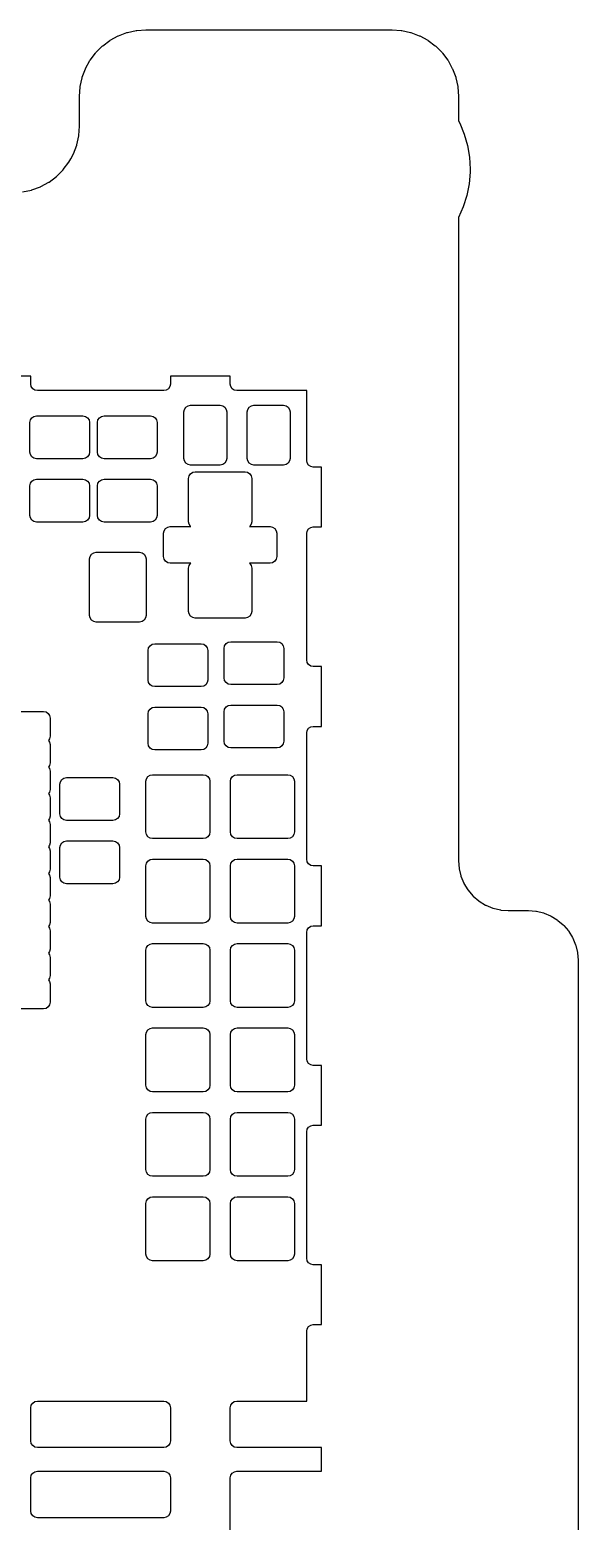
# Model space of a CAD drawing. Extents: x 1.61 to 3.5, y 0.06 to 3.74.
# Drawn here: x 2.855 to 3.504, y 1.974 to 3.74 of the extents above; entities that cross this region are included whole.
import ezdxf

# ---------------------------------------------------------------- set-up
doc = ezdxf.new("R2010")
doc.units = 0
doc.header["$MEASUREMENT"] = 0
doc.layers.add('BLACK', color=7, linetype='CONTINUOUS')

msp = doc.modelspace()

# ---------------------------------------------------------------- linework, layer by layer
at = {"layer": 'BLACK', "linetype": 'CONTINUOUS'}
for p, q in [((2.94085, 3.72114), (2.94927, 3.72745)), ((2.94927, 3.72745), (2.94987, 3.72783)), ((2.94987, 3.72783), (2.9591, 3.73287)), ((2.9591, 3.73287), (2.95975, 3.73317)), ((2.95975, 3.73317), (2.96961, 3.73684)), ((2.96961, 3.73684), (2.97029, 3.73704)), ((2.97029, 3.73704), (2.98057, 3.73928)), ((2.98057, 3.73928), (2.98127, 3.73938)), ((2.98127, 3.73938), (2.99195, 3.74014)), ((2.99195, 3.74014), (2.9923, 3.74016)), ((2.9923, 3.74016), (3.28329, 3.74016)), ((3.28329, 3.74016), (3.28364, 3.74014)), ((3.28364, 3.74014), (3.29432, 3.73938)), ((3.29432, 3.73938), (3.29502, 3.73928)), ((3.29502, 3.73928), (3.3053, 3.73704)), ((3.3053, 3.73704), (3.30598, 3.73684)), ((3.30598, 3.73684), (3.31584, 3.73317)), ((3.31584, 3.73317), (3.31649, 3.73287)), ((3.31649, 3.73287), (3.32572, 3.72783)), ((3.32572, 3.72783), (3.32632, 3.72745)), ((3.32632, 3.72745), (3.33474, 3.72114)), ((2.9261, 3.70427), (2.93241, 3.7127)), ((2.93241, 3.7127), (2.93287, 3.71323)), ((2.93287, 3.71323), (2.94031, 3.72067)), ((2.94031, 3.72067), (2.94085, 3.72114)), ((3.33474, 3.72114), (3.33528, 3.72067)), ((3.33528, 3.72067), (3.34272, 3.71323)), ((3.34272, 3.71323), (3.34318, 3.7127)), ((3.34318, 3.7127), (3.34949, 3.70427)), ((2.9167, 3.68393), (2.92038, 3.69379)), ((2.92038, 3.69379), (2.92067, 3.69444)), ((2.92067, 3.69444), (2.92572, 3.70368)), ((2.92572, 3.70368), (2.9261, 3.70427)), ((3.34949, 3.70427), (3.34987, 3.70368)), ((3.34987, 3.70368), (3.35492, 3.69444)), ((3.35492, 3.69444), (3.35521, 3.69379)), ((3.35521, 3.69379), (3.35889, 3.68393)), ((2.91426, 3.67297), (2.9165, 3.68325)), ((2.9165, 3.68325), (2.9167, 3.68393)), ((3.35889, 3.68393), (3.35909, 3.68325)), ((3.35909, 3.68325), (3.36133, 3.67297)), ((2.91339, 3.66124), (2.9134, 3.66159)), ((2.91339, 3.62607), (2.91339, 3.66124)), ((2.9134, 3.66159), (2.91416, 3.67227)), ((2.91416, 3.67227), (2.91426, 3.67297)), ((3.36133, 3.67297), (3.36143, 3.67227)), ((3.36143, 3.67227), (3.36219, 3.66159)), ((3.36219, 3.66159), (3.3622, 3.66124)), ((3.3622, 3.66124), (3.3622, 3.6322)), ((2.9126, 3.61496), (2.91338, 3.6259)), ((2.91338, 3.6259), (2.91339, 3.62607)), ((3.3622, 3.6322), (3.36362, 3.62963)), ((3.36362, 3.62963), (3.36898, 3.61663)), ((2.91013, 3.60363), (2.91023, 3.60397)), ((2.91023, 3.60397), (2.91255, 3.6146)), ((2.91255, 3.6146), (2.9126, 3.61496)), ((3.36898, 3.61663), (3.37285, 3.60311)), ((2.90097, 3.58357), (2.90307, 3.58742)), ((2.90307, 3.58742), (2.90619, 3.59312)), ((2.90307, 3.58742), (2.90307, 3.58742)), ((2.90619, 3.59312), (2.90633, 3.59344)), ((2.90633, 3.59344), (2.91013, 3.60363)), ((3.37285, 3.60311), (3.3752, 3.58924)), ((3.3752, 3.58924), (3.37598, 3.5752)), ((2.88633, 3.5666), (2.89403, 3.5743)), ((2.89403, 3.5743), (2.89426, 3.57456)), ((2.89426, 3.57456), (2.90078, 3.58327)), ((2.90078, 3.58327), (2.90097, 3.58357)), ((3.37594, 3.57168), (3.37476, 3.55766)), ((3.37598, 3.5752), (3.37594, 3.57168)), ((2.857, 3.5505), (2.86719, 3.5543)), ((2.86719, 3.5543), (2.86751, 3.55444)), ((2.86751, 3.55444), (2.87706, 3.55966)), ((2.87706, 3.55966), (2.87736, 3.55985)), ((2.87736, 3.55985), (2.88607, 3.56637)), ((2.88607, 3.56637), (2.88633, 3.5666)), ((3.37476, 3.55766), (3.37203, 3.54387)), ((2.84602, 3.54808), (2.85666, 3.5504)), ((2.85666, 3.5504), (2.857, 3.5505)), ((3.37203, 3.54387), (3.36777, 3.53046)), ((3.36777, 3.53046), (3.3622, 3.51795)), ((3.3622, 3.51795), (3.3622, 2.756)), ((2.85567, 3.33), (2.7848, 3.33)), ((2.85567, 3.32063), (2.85567, 3.33)), ((3.09189, 3.33), (3.02102, 3.33)), ((3.02102, 3.33), (3.02102, 3.32063)), ((3.09189, 3.32063), (3.09189, 3.33)), ((2.85627, 3.31762), (2.85567, 3.32063)), ((2.85798, 3.31506), (2.85627, 3.31762)), ((2.86053, 3.31336), (2.85798, 3.31506)), ((2.86354, 3.31276), (2.86053, 3.31336)), ((3.01315, 3.31276), (2.86354, 3.31276)), ((3.01616, 3.31336), (3.01315, 3.31276)), ((3.01872, 3.31506), (3.01616, 3.31336)), ((3.02042, 3.31762), (3.01872, 3.31506)), ((3.02102, 3.32063), (3.02042, 3.31762)), ((3.09249, 3.31762), (3.09189, 3.32063)), ((3.0942, 3.31506), (3.09249, 3.31762)), ((3.09675, 3.31336), (3.0942, 3.31506)), ((3.09976, 3.31276), (3.09675, 3.31336)), ((3.18244, 3.31276), (3.09976, 3.31276)), ((3.18244, 3.23008), (3.18244, 3.31276)), ((3.03713, 3.2875), (3.03773, 3.29051)), ((3.03713, 3.2325), (3.03713, 3.2875)), ((3.03773, 3.29051), (3.03943, 3.29307)), ((3.03943, 3.29307), (3.04199, 3.29477)), ((3.04199, 3.29477), (3.045, 3.29537)), ((3.045, 3.29537), (3.08, 3.29537)), ((3.08, 3.29537), (3.08301, 3.29477)), ((3.08301, 3.29477), (3.08557, 3.29307)), ((3.08557, 3.29307), (3.08727, 3.29051)), ((3.08727, 3.29051), (3.08787, 3.2875)), ((3.08787, 3.2875), (3.08787, 3.2325)), ((3.11213, 3.2875), (3.11273, 3.29051)), ((3.11213, 3.2325), (3.11213, 3.2875)), ((3.11273, 3.29051), (3.11443, 3.29307)), ((3.11443, 3.29307), (3.11699, 3.29477)), ((3.11699, 3.29477), (3.12, 3.29537)), ((3.12, 3.29537), (3.155, 3.29537)), ((3.155, 3.29537), (3.15801, 3.29477)), ((3.15801, 3.29477), (3.16057, 3.29307)), ((3.16057, 3.29307), (3.16227, 3.29051)), ((3.16227, 3.29051), (3.16287, 3.2875)), ((3.16287, 3.2875), (3.16287, 3.2325)), ((2.85463, 3.275), (2.85523, 3.27801)), ((2.85463, 3.24), (2.85463, 3.275)), ((2.85523, 3.27801), (2.85693, 3.28057)), ((2.85693, 3.28057), (2.85949, 3.28227)), ((2.85949, 3.28227), (2.8625, 3.28287)), ((2.8625, 3.28287), (2.9175, 3.28287)), ((2.9175, 3.28287), (2.92051, 3.28227)), ((2.92051, 3.28227), (2.92307, 3.28057)), ((2.92307, 3.28057), (2.92477, 3.27801)), ((2.92477, 3.27801), (2.92537, 3.275)), ((2.92537, 3.275), (2.92537, 3.24)), ((2.93463, 3.275), (2.93523, 3.27801)), ((2.93463, 3.24), (2.93463, 3.275)), ((2.93523, 3.27801), (2.93693, 3.28057)), ((2.93693, 3.28057), (2.93949, 3.28227)), ((2.93949, 3.28227), (2.9425, 3.28287)), ((2.9425, 3.28287), (2.9975, 3.28287)), ((2.9975, 3.28287), (3.00051, 3.28227)), ((3.00051, 3.28227), (3.00307, 3.28057)), ((3.00307, 3.28057), (3.00477, 3.27801)), ((3.00477, 3.27801), (3.00537, 3.275)), ((3.00537, 3.275), (3.00537, 3.24)), ((2.85523, 3.23699), (2.85463, 3.24)), ((2.85693, 3.23443), (2.85523, 3.23699)), ((2.85949, 3.23273), (2.85693, 3.23443)), ((2.92307, 3.23443), (2.92051, 3.23273)), ((2.92477, 3.23699), (2.92307, 3.23443)), ((2.92537, 3.24), (2.92477, 3.23699)), ((2.93523, 3.23699), (2.93463, 3.24)), ((2.93693, 3.23443), (2.93523, 3.23699)), ((2.93949, 3.23273), (2.93693, 3.23443)), ((3.00307, 3.23443), (3.00051, 3.23273)), ((3.00477, 3.23699), (3.00307, 3.23443)), ((3.00537, 3.24), (3.00477, 3.23699)), ((2.8625, 3.23213), (2.85949, 3.23273)), ((2.9175, 3.23213), (2.8625, 3.23213)), ((2.92051, 3.23273), (2.9175, 3.23213)), ((2.9425, 3.23213), (2.93949, 3.23273)), ((2.9975, 3.23213), (2.9425, 3.23213)), ((3.00051, 3.23273), (2.9975, 3.23213)), ((3.03773, 3.22949), (3.03713, 3.2325)), ((3.03943, 3.22693), (3.03773, 3.22949)), ((3.04199, 3.22523), (3.03943, 3.22693)), ((3.045, 3.22463), (3.04199, 3.22523)), ((3.0449, 3.21431), (3.04746, 3.21601)), ((3.08, 3.22463), (3.045, 3.22463)), ((3.04746, 3.21601), (3.05047, 3.21661)), ((3.05047, 3.21661), (3.10953, 3.21661)), ((3.08301, 3.22523), (3.08, 3.22463)), ((3.08557, 3.22693), (3.08301, 3.22523)), ((3.08727, 3.22949), (3.08557, 3.22693)), ((3.08787, 3.2325), (3.08727, 3.22949)), ((3.10953, 3.21661), (3.11254, 3.21601)), ((3.11273, 3.22949), (3.11213, 3.2325)), ((3.11254, 3.21601), (3.1151, 3.21431)), ((3.11443, 3.22693), (3.11273, 3.22949)), ((3.11699, 3.22523), (3.11443, 3.22693)), ((3.12, 3.22463), (3.11699, 3.22523)), ((3.155, 3.22463), (3.12, 3.22463)), ((3.15801, 3.22523), (3.155, 3.22463)), ((3.16057, 3.22693), (3.15801, 3.22523)), ((3.16227, 3.22949), (3.16057, 3.22693)), ((3.16287, 3.2325), (3.16227, 3.22949)), ((3.18304, 3.22707), (3.18244, 3.23008)), ((3.18475, 3.22451), (3.18304, 3.22707)), ((3.1873, 3.2228), (3.18475, 3.22451)), ((3.19031, 3.2222), (3.1873, 3.2228)), ((3.2, 3.2222), (3.19031, 3.2222)), ((3.2, 3.15134), (3.2, 3.2222)), ((2.85463, 3.2), (2.85523, 3.20301)), ((2.85463, 3.165), (2.85463, 3.2)), ((2.85523, 3.20301), (2.85693, 3.20557)), ((2.85693, 3.20557), (2.85949, 3.20727)), ((2.85949, 3.20727), (2.8625, 3.20787)), ((2.8625, 3.20787), (2.9175, 3.20787)), ((2.9175, 3.20787), (2.92051, 3.20727)), ((2.92051, 3.20727), (2.92307, 3.20557)), ((2.92307, 3.20557), (2.92477, 3.20301)), ((2.92477, 3.20301), (2.92537, 3.2)), ((2.92537, 3.2), (2.92537, 3.165)), ((2.93463, 3.2), (2.93523, 3.20301)), ((2.93463, 3.165), (2.93463, 3.2)), ((2.93523, 3.20301), (2.93693, 3.20557)), ((2.93693, 3.20557), (2.93949, 3.20727)), ((2.93949, 3.20727), (2.9425, 3.20787)), ((2.9425, 3.20787), (2.9975, 3.20787)), ((2.9975, 3.20787), (3.00051, 3.20727)), ((3.00051, 3.20727), (3.00307, 3.20557)), ((3.00307, 3.20557), (3.00477, 3.20301)), ((3.00477, 3.20301), (3.00537, 3.2)), ((3.00537, 3.2), (3.00537, 3.165)), ((3.0426, 3.20874), (3.0432, 3.21175)), ((3.0426, 3.15756), (3.0426, 3.20874)), ((3.0432, 3.21175), (3.0449, 3.21431)), ((3.1151, 3.21431), (3.1168, 3.21175)), ((3.1168, 3.21175), (3.1174, 3.20874)), ((3.1174, 3.20874), (3.1174, 3.15756)), ((2.85523, 3.16199), (2.85463, 3.165)), ((2.92537, 3.165), (2.92477, 3.16199)), ((2.93523, 3.16199), (2.93463, 3.165)), ((3.00537, 3.165), (3.00477, 3.16199)), ((2.85693, 3.15943), (2.85523, 3.16199)), ((2.85949, 3.15773), (2.85693, 3.15943)), ((2.8625, 3.15713), (2.85949, 3.15773)), ((2.9175, 3.15713), (2.8625, 3.15713)), ((2.92051, 3.15773), (2.9175, 3.15713)), ((2.92307, 3.15943), (2.92051, 3.15773)), ((2.92477, 3.16199), (2.92307, 3.15943)), ((2.93693, 3.15943), (2.93523, 3.16199)), ((2.93949, 3.15773), (2.93693, 3.15943)), ((2.9425, 3.15713), (2.93949, 3.15773)), ((2.9975, 3.15713), (2.9425, 3.15713)), ((3.00051, 3.15773), (2.9975, 3.15713)), ((3.00307, 3.15943), (3.00051, 3.15773)), ((3.00477, 3.16199), (3.00307, 3.15943)), ((3.01307, 3.14378), (3.01367, 3.14679)), ((3.01367, 3.14679), (3.01538, 3.14935)), ((3.01538, 3.14935), (3.01793, 3.15105)), ((3.01793, 3.15105), (3.02094, 3.15165)), ((3.02094, 3.15165), (3.04541, 3.15165)), ((3.0432, 3.15455), (3.0426, 3.15756)), ((3.0449, 3.15199), (3.0432, 3.15455)), ((3.04541, 3.15165), (3.0449, 3.15199)), ((3.1151, 3.15199), (3.11459, 3.15165)), ((3.11459, 3.15165), (3.13906, 3.15165)), ((3.1168, 3.15455), (3.1151, 3.15199)), ((3.1174, 3.15756), (3.1168, 3.15455)), ((3.13906, 3.15165), (3.14207, 3.15105)), ((3.14207, 3.15105), (3.14462, 3.14935)), ((3.14462, 3.14935), (3.14633, 3.14679)), ((3.14633, 3.14679), (3.14693, 3.14378)), ((3.18244, 3.14346), (3.18304, 3.14648)), ((3.18304, 3.14648), (3.18475, 3.14903)), ((3.18475, 3.14903), (3.1873, 3.15074)), ((3.1873, 3.15074), (3.19031, 3.15134)), ((3.19031, 3.15134), (3.2, 3.15134)), ((3.01307, 3.11622), (3.01307, 3.14378)), ((3.14693, 3.14378), (3.14693, 3.11622)), ((3.18244, 2.99386), (3.18244, 3.14346)), ((2.92543, 3.11346), (2.92603, 3.11648)), ((2.92543, 3.04654), (2.92543, 3.11346)), ((2.92603, 3.11648), (2.92774, 3.11903)), ((2.92774, 3.11903), (2.93029, 3.12074)), ((2.93029, 3.12074), (2.93331, 3.12134)), ((2.93331, 3.12134), (2.98449, 3.12134)), ((2.98449, 3.12134), (2.9875, 3.12074)), ((2.9875, 3.12074), (2.99006, 3.11903)), ((2.99006, 3.11903), (2.99176, 3.11648)), ((2.99176, 3.11648), (2.99236, 3.11346)), ((2.99236, 3.11346), (2.99236, 3.04654)), ((3.01367, 3.11321), (3.01307, 3.11622)), ((3.01538, 3.11065), (3.01367, 3.11321)), ((3.01793, 3.10895), (3.01538, 3.11065)), ((3.14462, 3.11065), (3.14207, 3.10895)), ((3.14633, 3.11321), (3.14462, 3.11065)), ((3.14693, 3.11622), (3.14633, 3.11321)), ((3.02094, 3.10835), (3.01793, 3.10895)), ((3.04541, 3.10835), (3.02094, 3.10835)), ((3.0426, 3.10244), (3.0432, 3.10545)), ((3.0426, 3.05126), (3.0426, 3.10244)), ((3.0432, 3.10545), (3.0449, 3.10801)), ((3.0449, 3.10801), (3.04541, 3.10835)), ((3.13906, 3.10835), (3.11459, 3.10835)), ((3.11459, 3.10835), (3.1151, 3.10801)), ((3.1151, 3.10801), (3.1168, 3.10545)), ((3.1168, 3.10545), (3.1174, 3.10244)), ((3.1174, 3.10244), (3.1174, 3.05126)), ((3.14207, 3.10895), (3.13906, 3.10835)), ((2.92603, 3.04352), (2.92543, 3.04654)), ((2.92774, 3.04097), (2.92603, 3.04352)), ((2.93029, 3.03926), (2.92774, 3.04097)), ((2.93331, 3.03866), (2.93029, 3.03926)), ((2.98449, 3.03866), (2.93331, 3.03866)), ((2.9875, 3.03926), (2.98449, 3.03866)), ((2.99006, 3.04097), (2.9875, 3.03926)), ((2.99176, 3.04352), (2.99006, 3.04097)), ((2.99236, 3.04654), (2.99176, 3.04352)), ((3.0432, 3.04825), (3.0426, 3.05126)), ((3.0449, 3.04569), (3.0432, 3.04825)), ((3.04746, 3.04399), (3.0449, 3.04569)), ((3.05047, 3.04339), (3.04746, 3.04399)), ((3.10953, 3.04339), (3.05047, 3.04339)), ((3.11254, 3.04399), (3.10953, 3.04339)), ((3.1151, 3.04569), (3.11254, 3.04399)), ((3.1168, 3.04825), (3.1151, 3.04569)), ((3.1174, 3.05126), (3.1168, 3.04825)), ((2.99463, 3.005), (2.99523, 3.00801)), ((2.99463, 2.97), (2.99463, 3.005)), ((2.99523, 3.00801), (2.99693, 3.01057)), ((2.99693, 3.01057), (2.99949, 3.01227)), ((2.99949, 3.01227), (3.0025, 3.01287)), ((3.0025, 3.01287), (3.0575, 3.01287)), ((3.0575, 3.01287), (3.06051, 3.01227)), ((3.06051, 3.01227), (3.06307, 3.01057)), ((3.06307, 3.01057), (3.06477, 3.00801)), ((3.06477, 3.00801), (3.06537, 3.005)), ((3.06537, 3.005), (3.06537, 2.97)), ((3.08463, 3.0075), (3.08523, 3.01051)), ((3.08463, 2.9725), (3.08463, 3.0075)), ((3.08523, 3.01051), (3.08693, 3.01307)), ((3.08693, 3.01307), (3.08949, 3.01477)), ((3.08949, 3.01477), (3.0925, 3.01537)), ((3.0925, 3.01537), (3.1475, 3.01537)), ((3.1475, 3.01537), (3.15051, 3.01477)), ((3.15051, 3.01477), (3.15307, 3.01307)), ((3.15307, 3.01307), (3.15477, 3.01051)), ((3.15477, 3.01051), (3.15537, 3.0075)), ((3.15537, 3.0075), (3.15537, 2.9725)), ((3.18304, 2.99084), (3.18244, 2.99386)), ((3.18475, 2.98829), (3.18304, 2.99084)), ((3.1873, 2.98658), (3.18475, 2.98829)), ((3.19031, 2.98598), (3.1873, 2.98658)), ((3.2, 2.98598), (3.19031, 2.98598)), ((3.2, 2.91512), (3.2, 2.98598)), ((2.99523, 2.96699), (2.99463, 2.97)), ((3.06537, 2.97), (3.06477, 2.96699)), ((3.08523, 2.96949), (3.08463, 2.9725)), ((3.08693, 2.96693), (3.08523, 2.96949)), ((3.15477, 2.96949), (3.15307, 2.96693)), ((3.15537, 2.9725), (3.15477, 2.96949)), ((2.99693, 2.96443), (2.99523, 2.96699)), ((2.99949, 2.96273), (2.99693, 2.96443)), ((3.0025, 2.96213), (2.99949, 2.96273)), ((3.0575, 2.96213), (3.0025, 2.96213)), ((3.06051, 2.96273), (3.0575, 2.96213)), ((3.06307, 2.96443), (3.06051, 2.96273)), ((3.06477, 2.96699), (3.06307, 2.96443)), ((3.08949, 2.96523), (3.08693, 2.96693)), ((3.0925, 2.96463), (3.08949, 2.96523)), ((3.1475, 2.96463), (3.0925, 2.96463)), ((3.15051, 2.96523), (3.1475, 2.96463)), ((3.15307, 2.96693), (3.15051, 2.96523)), ((2.81168, 2.93284), (2.87074, 2.93284)), ((2.87074, 2.93284), (2.87375, 2.93224)), ((2.99463, 2.93), (2.99523, 2.93301)), ((2.99523, 2.93301), (2.99693, 2.93557)), ((2.99693, 2.93557), (2.99949, 2.93727)), ((2.99949, 2.93727), (3.0025, 2.93787)), ((3.0025, 2.93787), (3.0575, 2.93787)), ((3.0575, 2.93787), (3.06051, 2.93727)), ((3.06051, 2.93727), (3.06307, 2.93557)), ((3.06307, 2.93557), (3.06477, 2.93301)), ((3.06477, 2.93301), (3.06537, 2.93)), ((3.08463, 2.9325), (3.08523, 2.93551)), ((3.08463, 2.8975), (3.08463, 2.9325)), ((3.08523, 2.93551), (3.08693, 2.93807)), ((3.08693, 2.93807), (3.08949, 2.93977)), ((3.08949, 2.93977), (3.0925, 2.94037)), ((3.0925, 2.94037), (3.1475, 2.94037)), ((3.1475, 2.94037), (3.15051, 2.93977)), ((3.15051, 2.93977), (3.15307, 2.93807)), ((3.15307, 2.93807), (3.15477, 2.93551)), ((3.15477, 2.93551), (3.15537, 2.9325)), ((3.15537, 2.9325), (3.15537, 2.8975)), ((2.87375, 2.93224), (2.8763, 2.93053)), ((2.8763, 2.93053), (2.87801, 2.92798)), ((2.87801, 2.92798), (2.87861, 2.92496)), ((2.87861, 2.92496), (2.87861, 2.90331)), ((2.99463, 2.895), (2.99463, 2.93)), ((3.06537, 2.93), (3.06537, 2.895)), ((3.1873, 2.91452), (3.19031, 2.91512)), ((3.19031, 2.91512), (3.2, 2.91512)), ((2.87801, 2.9003), (2.87674, 2.89839)), ((2.87674, 2.89839), (2.87801, 2.89648)), ((2.87861, 2.90331), (2.87801, 2.9003)), ((3.08523, 2.89449), (3.08463, 2.8975)), ((3.15537, 2.8975), (3.15477, 2.89449)), ((3.18244, 2.90724), (3.18304, 2.91026)), ((3.18244, 2.75764), (3.18244, 2.90724)), ((3.18304, 2.91026), (3.18475, 2.91281)), ((3.18475, 2.91281), (3.1873, 2.91452)), ((2.87801, 2.89648), (2.87861, 2.89347)), ((2.87861, 2.89347), (2.87861, 2.87181)), ((2.99523, 2.89199), (2.99463, 2.895)), ((2.99693, 2.88943), (2.99523, 2.89199)), ((2.99949, 2.88773), (2.99693, 2.88943)), ((3.0025, 2.88713), (2.99949, 2.88773)), ((3.0575, 2.88713), (3.0025, 2.88713)), ((3.06051, 2.88773), (3.0575, 2.88713)), ((3.06307, 2.88943), (3.06051, 2.88773)), ((3.06477, 2.89199), (3.06307, 2.88943)), ((3.06537, 2.895), (3.06477, 2.89199)), ((3.08693, 2.89193), (3.08523, 2.89449)), ((3.08949, 2.89023), (3.08693, 2.89193)), ((3.0925, 2.88963), (3.08949, 2.89023)), ((3.1475, 2.88963), (3.0925, 2.88963)), ((3.15051, 2.89023), (3.1475, 2.88963)), ((3.15307, 2.89193), (3.15051, 2.89023)), ((3.15477, 2.89449), (3.15307, 2.89193)), ((2.87801, 2.8688), (2.87674, 2.86689)), ((2.87674, 2.86689), (2.87801, 2.86499)), ((2.87861, 2.87181), (2.87801, 2.8688)), ((2.87801, 2.86499), (2.87861, 2.86197)), ((2.87861, 2.86197), (2.87861, 2.84032)), ((2.89013, 2.8465), (2.89073, 2.84951)), ((2.89013, 2.8115), (2.89013, 2.8465)), ((2.89073, 2.84951), (2.89243, 2.85207)), ((2.89243, 2.85207), (2.89499, 2.85377)), ((2.89499, 2.85377), (2.898, 2.85437)), ((2.898, 2.85437), (2.953, 2.85437)), ((2.953, 2.85437), (2.95601, 2.85377)), ((2.95601, 2.85377), (2.95857, 2.85207)), ((2.95857, 2.85207), (2.96027, 2.84951)), ((2.96027, 2.84951), (2.96087, 2.8465)), ((2.96087, 2.8465), (2.96087, 2.8115)), ((2.99213, 2.85), (2.99273, 2.85301)), ((2.99213, 2.79), (2.99213, 2.85)), ((2.99273, 2.85301), (2.99443, 2.85557)), ((2.99443, 2.85557), (2.99699, 2.85727)), ((2.99699, 2.85727), (3, 2.85787)), ((3, 2.85787), (3.06, 2.85787)), ((3.06, 2.85787), (3.06301, 2.85727)), ((3.06301, 2.85727), (3.06557, 2.85557)), ((3.06557, 2.85557), (3.06727, 2.85301)), ((3.06727, 2.85301), (3.06787, 2.85)), ((3.06787, 2.85), (3.06787, 2.79)), ((3.09213, 2.85), (3.09273, 2.85301)), ((3.09213, 2.79), (3.09213, 2.85)), ((3.09273, 2.85301), (3.09443, 2.85557)), ((3.09443, 2.85557), (3.09699, 2.85727)), ((3.09699, 2.85727), (3.1, 2.85787)), ((3.1, 2.85787), (3.16, 2.85787)), ((3.16, 2.85787), (3.16301, 2.85727)), ((3.16301, 2.85727), (3.16557, 2.85557)), ((3.16557, 2.85557), (3.16727, 2.85301)), ((3.16727, 2.85301), (3.16787, 2.85)), ((3.16787, 2.85), (3.16787, 2.79)), ((2.87801, 2.83731), (2.87674, 2.8354)), ((2.87674, 2.8354), (2.87801, 2.83349)), ((2.87861, 2.84032), (2.87801, 2.83731)), ((2.87801, 2.83349), (2.87861, 2.83048)), ((2.87861, 2.83048), (2.87861, 2.80882)), ((2.87861, 2.80882), (2.87801, 2.80581)), ((2.89073, 2.80849), (2.89013, 2.8115)), ((2.96087, 2.8115), (2.96027, 2.80849)), ((2.87801, 2.80581), (2.87674, 2.8039)), ((2.87674, 2.8039), (2.87801, 2.80199)), ((2.87801, 2.80199), (2.87861, 2.79898)), ((2.87861, 2.79898), (2.87861, 2.77733)), ((2.89243, 2.80593), (2.89073, 2.80849)), ((2.89499, 2.80423), (2.89243, 2.80593)), ((2.898, 2.80363), (2.89499, 2.80423)), ((2.953, 2.80363), (2.898, 2.80363)), ((2.95601, 2.80423), (2.953, 2.80363)), ((2.95857, 2.80593), (2.95601, 2.80423)), ((2.96027, 2.80849), (2.95857, 2.80593)), ((2.87801, 2.77431), (2.87674, 2.77241)), ((2.87861, 2.77733), (2.87801, 2.77431)), ((2.89013, 2.7715), (2.89073, 2.77451)), ((2.89073, 2.77451), (2.89243, 2.77707)), ((2.89243, 2.77707), (2.89499, 2.77877)), ((2.89499, 2.77877), (2.898, 2.77937)), ((2.898, 2.77937), (2.953, 2.77937)), ((2.953, 2.77937), (2.95601, 2.77877)), ((2.95601, 2.77877), (2.95857, 2.77707)), ((2.95857, 2.77707), (2.96027, 2.77451)), ((2.96027, 2.77451), (2.96087, 2.7715)), ((2.99273, 2.78699), (2.99213, 2.79)), ((2.99443, 2.78443), (2.99273, 2.78699)), ((2.99699, 2.78273), (2.99443, 2.78443)), ((3, 2.78213), (2.99699, 2.78273)), ((3.06, 2.78213), (3, 2.78213)), ((3.06301, 2.78273), (3.06, 2.78213)), ((3.06557, 2.78443), (3.06301, 2.78273)), ((3.06727, 2.78699), (3.06557, 2.78443)), ((3.06787, 2.79), (3.06727, 2.78699)), ((3.09273, 2.78699), (3.09213, 2.79)), ((3.09443, 2.78443), (3.09273, 2.78699)), ((3.09699, 2.78273), (3.09443, 2.78443)), ((3.1, 2.78213), (3.09699, 2.78273)), ((3.16, 2.78213), (3.1, 2.78213)), ((3.16301, 2.78273), (3.16, 2.78213)), ((3.16557, 2.78443), (3.16301, 2.78273)), ((3.16727, 2.78699), (3.16557, 2.78443)), ((3.16787, 2.79), (3.16727, 2.78699)), ((2.87674, 2.77241), (2.87801, 2.7705)), ((2.87801, 2.7705), (2.87861, 2.76748)), ((2.87861, 2.76748), (2.87861, 2.74583)), ((2.89013, 2.7365), (2.89013, 2.7715)), ((2.96087, 2.7715), (2.96087, 2.7365)), ((2.99443, 2.75557), (2.99699, 2.75727)), ((2.99699, 2.75727), (3, 2.75787)), ((3, 2.75787), (3.06, 2.75787)), ((3.06, 2.75787), (3.06301, 2.75727)), ((3.06301, 2.75727), (3.06557, 2.75557)), ((3.09443, 2.75557), (3.09699, 2.75727)), ((3.09699, 2.75727), (3.1, 2.75787)), ((3.1, 2.75787), (3.16, 2.75787)), ((3.16, 2.75787), (3.16301, 2.75727)), ((3.16301, 2.75727), (3.16557, 2.75557)), ((3.18304, 2.75462), (3.18244, 2.75764)), ((3.3622, 2.756), (3.36221, 2.75581)), ((3.36221, 2.75581), (3.36292, 2.74686)), ((2.87801, 2.74282), (2.87674, 2.74091)), ((2.87674, 2.74091), (2.87801, 2.739)), ((2.87861, 2.74583), (2.87801, 2.74282)), ((2.87801, 2.739), (2.87861, 2.73599)), ((2.99213, 2.75), (2.99273, 2.75301)), ((2.99213, 2.69), (2.99213, 2.75)), ((2.99273, 2.75301), (2.99443, 2.75557)), ((3.06557, 2.75557), (3.06727, 2.75301)), ((3.06727, 2.75301), (3.06787, 2.75)), ((3.06787, 2.75), (3.06787, 2.69)), ((3.09213, 2.75), (3.09273, 2.75301)), ((3.09213, 2.69), (3.09213, 2.75)), ((3.09273, 2.75301), (3.09443, 2.75557)), ((3.16557, 2.75557), (3.16727, 2.75301)), ((3.16727, 2.75301), (3.16787, 2.75)), ((3.16787, 2.75), (3.16787, 2.69)), ((3.18475, 2.75207), (3.18304, 2.75462)), ((3.1873, 2.75036), (3.18475, 2.75207)), ((3.19031, 2.74976), (3.1873, 2.75036)), ((3.2, 2.74976), (3.19031, 2.74976)), ((3.2, 2.6789), (3.2, 2.74976)), ((3.36292, 2.74686), (3.36298, 2.74648)), ((3.36298, 2.74648), (3.36505, 2.73785)), ((2.87861, 2.73599), (2.87861, 2.71433)), ((2.89073, 2.73349), (2.89013, 2.7365)), ((2.89243, 2.73093), (2.89073, 2.73349)), ((2.89499, 2.72923), (2.89243, 2.73093)), ((2.898, 2.72863), (2.89499, 2.72923)), ((2.953, 2.72863), (2.898, 2.72863)), ((2.95601, 2.72923), (2.953, 2.72863)), ((2.95857, 2.73093), (2.95601, 2.72923)), ((2.96027, 2.73349), (2.95857, 2.73093)), ((2.96087, 2.7365), (2.96027, 2.73349)), ((3.36505, 2.73785), (3.36517, 2.73748)), ((3.36517, 2.73748), (3.36857, 2.72928)), ((3.36857, 2.72928), (3.36874, 2.72893)), ((3.36874, 2.72893), (3.37338, 2.72136)), ((3.37338, 2.72136), (3.37361, 2.72105)), ((3.37361, 2.72105), (3.37938, 2.7143)), ((2.87801, 2.71132), (2.87674, 2.70941)), ((2.87674, 2.70941), (2.87801, 2.70751)), ((2.87861, 2.71433), (2.87801, 2.71132)), ((2.87801, 2.70751), (2.87861, 2.70449)), ((2.87861, 2.70449), (2.87861, 2.68284)), ((3.37938, 2.7143), (3.37965, 2.71402)), ((3.37965, 2.71402), (3.3864, 2.70826)), ((3.3864, 2.70826), (3.38671, 2.70803)), ((3.38671, 2.70803), (3.39428, 2.70339)), ((3.39428, 2.70339), (3.39463, 2.70321)), ((3.39463, 2.70321), (3.40283, 2.69982)), ((2.99273, 2.68699), (2.99213, 2.69)), ((2.99443, 2.68443), (2.99273, 2.68699)), ((3.06727, 2.68699), (3.06557, 2.68443)), ((3.06787, 2.69), (3.06727, 2.68699)), ((3.09273, 2.68699), (3.09213, 2.69)), ((3.09443, 2.68443), (3.09273, 2.68699)), ((3.16727, 2.68699), (3.16557, 2.68443)), ((3.16787, 2.69), (3.16727, 2.68699)), ((3.40283, 2.69982), (3.4032, 2.6997)), ((3.4032, 2.6997), (3.41183, 2.69762)), ((3.41183, 2.69762), (3.41222, 2.69756)), ((3.41222, 2.69756), (3.42116, 2.69686)), ((3.42116, 2.69686), (3.42136, 2.69685)), ((3.42136, 2.69685), (3.44469, 2.69685)), ((3.44469, 2.69685), (3.44508, 2.69684)), ((3.44508, 2.69684), (3.45373, 2.69615)), ((3.45373, 2.69615), (3.4545, 2.69603)), ((3.4545, 2.69603), (3.46275, 2.69405)), ((3.46275, 2.69405), (3.46349, 2.69381)), ((3.46349, 2.69381), (3.47133, 2.69056)), ((3.47133, 2.69056), (3.47203, 2.69021)), ((3.47203, 2.69021), (3.47926, 2.68578)), ((3.47926, 2.68578), (3.47989, 2.68532)), ((3.47989, 2.68532), (3.48634, 2.67981)), ((2.87801, 2.67983), (2.87674, 2.67792)), ((2.87674, 2.67792), (2.87801, 2.67601)), ((2.87861, 2.68284), (2.87801, 2.67983)), ((2.87801, 2.67601), (2.87861, 2.673)), ((2.87861, 2.673), (2.87861, 2.65134)), ((2.99699, 2.68273), (2.99443, 2.68443)), ((3, 2.68213), (2.99699, 2.68273)), ((3.06, 2.68213), (3, 2.68213)), ((3.06301, 2.68273), (3.06, 2.68213)), ((3.06557, 2.68443), (3.06301, 2.68273)), ((3.09699, 2.68273), (3.09443, 2.68443)), ((3.1, 2.68213), (3.09699, 2.68273)), ((3.16, 2.68213), (3.1, 2.68213)), ((3.16301, 2.68273), (3.16, 2.68213)), ((3.16557, 2.68443), (3.16301, 2.68273)), ((3.18244, 2.67102), (3.18304, 2.67404)), ((3.18244, 2.52142), (3.18244, 2.67102)), ((3.18304, 2.67404), (3.18475, 2.67659)), ((3.18475, 2.67659), (3.1873, 2.6783)), ((3.1873, 2.6783), (3.19031, 2.6789)), ((3.19031, 2.6789), (3.2, 2.6789)), ((3.48634, 2.67981), (3.48689, 2.67926)), ((3.48689, 2.67926), (3.4924, 2.6728)), ((3.4924, 2.6728), (3.49286, 2.67217)), ((3.49286, 2.67217), (3.4973, 2.66494)), ((2.87861, 2.65134), (2.87801, 2.64833)), ((2.99213, 2.65), (2.99273, 2.65301)), ((2.99213, 2.59), (2.99213, 2.65)), ((2.99273, 2.65301), (2.99443, 2.65557)), ((2.99443, 2.65557), (2.99699, 2.65727)), ((2.99699, 2.65727), (3, 2.65787)), ((3, 2.65787), (3.06, 2.65787)), ((3.06, 2.65787), (3.06301, 2.65727)), ((3.06301, 2.65727), (3.06557, 2.65557)), ((3.06557, 2.65557), (3.06727, 2.65301)), ((3.06727, 2.65301), (3.06787, 2.65)), ((3.06787, 2.65), (3.06787, 2.59)), ((3.09213, 2.65), (3.09273, 2.65301)), ((3.09213, 2.59), (3.09213, 2.65)), ((3.09273, 2.65301), (3.09443, 2.65557)), ((3.09443, 2.65557), (3.09699, 2.65727)), ((3.09699, 2.65727), (3.1, 2.65787)), ((3.1, 2.65787), (3.16, 2.65787)), ((3.16, 2.65787), (3.16301, 2.65727)), ((3.16301, 2.65727), (3.16557, 2.65557)), ((3.16557, 2.65557), (3.16727, 2.65301)), ((3.16727, 2.65301), (3.16787, 2.65)), ((3.16787, 2.65), (3.16787, 2.59)), ((3.4973, 2.66494), (3.49765, 2.66425)), ((3.49765, 2.66425), (3.5009, 2.65641)), ((3.5009, 2.65641), (3.50114, 2.65566)), ((3.50114, 2.65566), (3.50312, 2.64741)), ((2.87801, 2.64833), (2.87674, 2.64642)), ((2.87674, 2.64642), (2.87801, 2.64451)), ((2.87801, 2.64451), (2.87861, 2.6415)), ((2.87861, 2.6415), (2.87861, 2.61985)), ((3.50312, 2.64741), (3.50324, 2.64664)), ((3.50324, 2.64664), (3.50392, 2.63799)), ((3.50392, 2.63799), (3.50394, 2.6376)), ((3.50394, 2.6376), (3.50394, 0.137972)), ((2.87801, 2.61683), (2.87674, 2.61493)), ((2.87674, 2.61493), (2.87801, 2.61302)), ((2.87861, 2.61985), (2.87801, 2.61683)), ((2.87801, 2.61302), (2.87861, 2.61)), ((2.87861, 2.61), (2.87861, 2.58835)), ((2.87074, 2.58048), (2.81168, 2.58048)), ((2.87375, 2.58108), (2.87074, 2.58048)), ((2.8763, 2.58278), (2.87375, 2.58108)), ((2.87801, 2.58534), (2.8763, 2.58278)), ((2.87861, 2.58835), (2.87801, 2.58534)), ((2.99273, 2.58699), (2.99213, 2.59)), ((2.99443, 2.58443), (2.99273, 2.58699)), ((2.99699, 2.58273), (2.99443, 2.58443)), ((3, 2.58213), (2.99699, 2.58273)), ((3.06, 2.58213), (3, 2.58213)), ((3.06301, 2.58273), (3.06, 2.58213)), ((3.06557, 2.58443), (3.06301, 2.58273)), ((3.06727, 2.58699), (3.06557, 2.58443)), ((3.06787, 2.59), (3.06727, 2.58699)), ((3.09273, 2.58699), (3.09213, 2.59)), ((3.09443, 2.58443), (3.09273, 2.58699)), ((3.09699, 2.58273), (3.09443, 2.58443)), ((3.1, 2.58213), (3.09699, 2.58273)), ((3.16, 2.58213), (3.1, 2.58213)), ((3.16301, 2.58273), (3.16, 2.58213)), ((3.16557, 2.58443), (3.16301, 2.58273)), ((3.16727, 2.58699), (3.16557, 2.58443)), ((3.16787, 2.59), (3.16727, 2.58699)), ((2.99213, 2.55), (2.99273, 2.55301)), ((2.99213, 2.49), (2.99213, 2.55)), ((2.99273, 2.55301), (2.99443, 2.55557)), ((2.99443, 2.55557), (2.99699, 2.55727)), ((2.99699, 2.55727), (3, 2.55787)), ((3, 2.55787), (3.06, 2.55787)), ((3.06, 2.55787), (3.06301, 2.55727)), ((3.06301, 2.55727), (3.06557, 2.55557)), ((3.06557, 2.55557), (3.06727, 2.55301)), ((3.06727, 2.55301), (3.06787, 2.55)), ((3.06787, 2.55), (3.06787, 2.49)), ((3.09213, 2.55), (3.09273, 2.55301)), ((3.09213, 2.49), (3.09213, 2.55)), ((3.09273, 2.55301), (3.09443, 2.55557)), ((3.09443, 2.55557), (3.09699, 2.55727)), ((3.09699, 2.55727), (3.1, 2.55787)), ((3.1, 2.55787), (3.16, 2.55787)), ((3.16, 2.55787), (3.16301, 2.55727)), ((3.16301, 2.55727), (3.16557, 2.55557)), ((3.16557, 2.55557), (3.16727, 2.55301)), ((3.16727, 2.55301), (3.16787, 2.55)), ((3.16787, 2.55), (3.16787, 2.49)), ((3.18304, 2.5184), (3.18244, 2.52142)), ((3.18475, 2.51585), (3.18304, 2.5184)), ((3.1873, 2.51414), (3.18475, 2.51585)), ((3.19031, 2.51354), (3.1873, 2.51414)), ((3.2, 2.51354), (3.19031, 2.51354)), ((3.2, 2.44268), (3.2, 2.51354)), ((2.99273, 2.48699), (2.99213, 2.49)), ((2.99443, 2.48443), (2.99273, 2.48699)), ((2.99699, 2.48273), (2.99443, 2.48443)), ((3, 2.48213), (2.99699, 2.48273)), ((3.06, 2.48213), (3, 2.48213)), ((3.06301, 2.48273), (3.06, 2.48213)), ((3.06557, 2.48443), (3.06301, 2.48273)), ((3.06727, 2.48699), (3.06557, 2.48443)), ((3.06787, 2.49), (3.06727, 2.48699)), ((3.09273, 2.48699), (3.09213, 2.49)), ((3.09443, 2.48443), (3.09273, 2.48699)), ((3.09699, 2.48273), (3.09443, 2.48443)), ((3.1, 2.48213), (3.09699, 2.48273)), ((3.16, 2.48213), (3.1, 2.48213)), ((3.16301, 2.48273), (3.16, 2.48213)), ((3.16557, 2.48443), (3.16301, 2.48273)), ((3.16727, 2.48699), (3.16557, 2.48443)), ((3.16787, 2.49), (3.16727, 2.48699)), ((2.99273, 2.45301), (2.99443, 2.45557)), ((2.99443, 2.45557), (2.99699, 2.45727)), ((2.99699, 2.45727), (3, 2.45787)), ((3, 2.45787), (3.06, 2.45787)), ((3.06, 2.45787), (3.06301, 2.45727)), ((3.06301, 2.45727), (3.06557, 2.45557)), ((3.06557, 2.45557), (3.06727, 2.45301)), ((3.09273, 2.45301), (3.09443, 2.45557)), ((3.09443, 2.45557), (3.09699, 2.45727)), ((3.09699, 2.45727), (3.1, 2.45787)), ((3.1, 2.45787), (3.16, 2.45787)), ((3.16, 2.45787), (3.16301, 2.45727)), ((3.16301, 2.45727), (3.16557, 2.45557)), ((3.16557, 2.45557), (3.16727, 2.45301)), ((2.99213, 2.45), (2.99273, 2.45301)), ((2.99213, 2.39), (2.99213, 2.45)), ((3.06727, 2.45301), (3.06787, 2.45)), ((3.06787, 2.45), (3.06787, 2.39)), ((3.09213, 2.45), (3.09273, 2.45301)), ((3.09213, 2.39), (3.09213, 2.45)), ((3.16727, 2.45301), (3.16787, 2.45)), ((3.16787, 2.45), (3.16787, 2.39)), ((3.18244, 2.4348), (3.18304, 2.43782)), ((3.18304, 2.43782), (3.18475, 2.44037)), ((3.18475, 2.44037), (3.1873, 2.44208)), ((3.1873, 2.44208), (3.19031, 2.44268)), ((3.19031, 2.44268), (3.2, 2.44268)), ((3.18244, 2.2852), (3.18244, 2.4348)), ((2.99273, 2.38699), (2.99213, 2.39)), ((2.99443, 2.38443), (2.99273, 2.38699)), ((3.06727, 2.38699), (3.06557, 2.38443)), ((3.06787, 2.39), (3.06727, 2.38699)), ((3.09273, 2.38699), (3.09213, 2.39)), ((3.09443, 2.38443), (3.09273, 2.38699)), ((3.16727, 2.38699), (3.16557, 2.38443)), ((3.16787, 2.39), (3.16727, 2.38699)), ((2.99699, 2.38273), (2.99443, 2.38443)), ((3, 2.38213), (2.99699, 2.38273)), ((3.06, 2.38213), (3, 2.38213)), ((3.06301, 2.38273), (3.06, 2.38213)), ((3.06557, 2.38443), (3.06301, 2.38273)), ((3.09699, 2.38273), (3.09443, 2.38443)), ((3.1, 2.38213), (3.09699, 2.38273)), ((3.16, 2.38213), (3.1, 2.38213)), ((3.16301, 2.38273), (3.16, 2.38213)), ((3.16557, 2.38443), (3.16301, 2.38273)), ((2.99213, 2.35), (2.99273, 2.35301)), ((2.99213, 2.29), (2.99213, 2.35)), ((2.99273, 2.35301), (2.99443, 2.35557)), ((2.99443, 2.35557), (2.99699, 2.35727)), ((2.99699, 2.35727), (3, 2.35787)), ((3, 2.35787), (3.06, 2.35787)), ((3.06, 2.35787), (3.06301, 2.35727)), ((3.06301, 2.35727), (3.06557, 2.35557)), ((3.06557, 2.35557), (3.06727, 2.35301)), ((3.06727, 2.35301), (3.06787, 2.35)), ((3.06787, 2.35), (3.06787, 2.29)), ((3.09213, 2.35), (3.09273, 2.35301)), ((3.09213, 2.29), (3.09213, 2.35)), ((3.09273, 2.35301), (3.09443, 2.35557)), ((3.09443, 2.35557), (3.09699, 2.35727)), ((3.09699, 2.35727), (3.1, 2.35787)), ((3.1, 2.35787), (3.16, 2.35787)), ((3.16, 2.35787), (3.16301, 2.35727)), ((3.16301, 2.35727), (3.16557, 2.35557)), ((3.16557, 2.35557), (3.16727, 2.35301)), ((3.16727, 2.35301), (3.16787, 2.35)), ((3.16787, 2.35), (3.16787, 2.29)), ((2.99273, 2.28699), (2.99213, 2.29)), ((2.99443, 2.28443), (2.99273, 2.28699)), ((2.99699, 2.28273), (2.99443, 2.28443)), ((3, 2.28213), (2.99699, 2.28273)), ((3.06, 2.28213), (3, 2.28213)), ((3.06301, 2.28273), (3.06, 2.28213)), ((3.06557, 2.28443), (3.06301, 2.28273)), ((3.06727, 2.28699), (3.06557, 2.28443)), ((3.06787, 2.29), (3.06727, 2.28699)), ((3.09273, 2.28699), (3.09213, 2.29)), ((3.09443, 2.28443), (3.09273, 2.28699)), ((3.09699, 2.28273), (3.09443, 2.28443)), ((3.1, 2.28213), (3.09699, 2.28273)), ((3.16, 2.28213), (3.1, 2.28213)), ((3.16301, 2.28273), (3.16, 2.28213)), ((3.16557, 2.28443), (3.16301, 2.28273)), ((3.16727, 2.28699), (3.16557, 2.28443)), ((3.16787, 2.29), (3.16727, 2.28699)), ((3.18304, 2.28218), (3.18244, 2.2852)), ((3.18475, 2.27963), (3.18304, 2.28218)), ((3.1873, 2.27792), (3.18475, 2.27963)), ((3.19031, 2.27732), (3.1873, 2.27792)), ((3.2, 2.27732), (3.19031, 2.27732)), ((3.2, 2.20646), (3.2, 2.27732)), ((3.18244, 2.19858), (3.18304, 2.2016)), ((3.18244, 2.11591), (3.18244, 2.19858)), ((3.18304, 2.2016), (3.18475, 2.20415)), ((3.18475, 2.20415), (3.1873, 2.20586)), ((3.1873, 2.20586), (3.19031, 2.20646)), ((3.19031, 2.20646), (3.2, 2.20646)), ((2.85567, 2.10803), (2.85627, 2.11104)), ((2.85567, 2.06866), (2.85567, 2.10803)), ((2.85627, 2.11104), (2.85798, 2.1136)), ((2.85798, 2.1136), (2.86053, 2.11531)), ((2.86053, 2.11531), (2.86354, 2.11591)), ((2.86354, 2.11591), (3.01315, 2.11591)), ((3.01315, 2.11591), (3.01616, 2.11531)), ((3.01616, 2.11531), (3.01872, 2.1136)), ((3.01872, 2.1136), (3.02042, 2.11104)), ((3.02042, 2.11104), (3.02102, 2.10803)), ((3.02102, 2.10803), (3.02102, 2.06866)), ((3.09189, 2.10803), (3.09249, 2.11104)), ((3.09189, 2.06866), (3.09189, 2.10803)), ((3.09249, 2.11104), (3.0942, 2.1136)), ((3.0942, 2.1136), (3.09675, 2.11531)), ((3.09675, 2.11531), (3.09976, 2.11591)), ((3.09976, 2.11591), (3.18244, 2.11591)), ((2.85627, 2.06565), (2.85567, 2.06866)), ((3.02102, 2.06866), (3.02042, 2.06565)), ((3.09249, 2.06565), (3.09189, 2.06866)), ((2.85798, 2.06309), (2.85627, 2.06565)), ((2.86053, 2.06139), (2.85798, 2.06309)), ((2.86354, 2.06079), (2.86053, 2.06139)), ((3.01315, 2.06079), (2.86354, 2.06079)), ((3.01616, 2.06139), (3.01315, 2.06079)), ((3.01872, 2.06309), (3.01616, 2.06139)), ((3.02042, 2.06565), (3.01872, 2.06309)), ((3.0942, 2.06309), (3.09249, 2.06565)), ((3.09675, 2.06139), (3.0942, 2.06309)), ((3.09976, 2.06079), (3.09675, 2.06139)), ((3.2, 2.06079), (3.09976, 2.06079)), ((3.2, 2.03283), (3.2, 2.06079)), ((2.85801, 2.03053), (2.86057, 2.03224)), ((2.86057, 2.03224), (2.86358, 2.03283)), ((2.86358, 2.03283), (3.01319, 2.03283)), ((3.01319, 2.03283), (3.0162, 2.03224)), ((3.0162, 2.03224), (3.01876, 2.03053)), ((3.09424, 2.03053), (3.09679, 2.03224)), ((3.09679, 2.03224), (3.0998, 2.03283)), ((3.0998, 2.03283), (3.2, 2.03283)), ((2.85571, 2.02496), (2.85631, 2.02797)), ((2.85571, 1.98559), (2.85571, 2.02496)), ((2.85631, 2.02797), (2.85801, 2.03053)), ((3.01876, 2.03053), (3.02046, 2.02797)), ((3.02046, 2.02797), (3.02106, 2.02496)), ((3.02106, 2.02496), (3.02106, 1.98559)), ((3.09193, 2.02496), (3.09253, 2.02797)), ((3.09193, 1.89504), (3.09193, 2.02496)), ((3.09253, 2.02797), (3.09424, 2.03053)), ((2.85631, 1.98258), (2.85571, 1.98559)), ((2.85801, 1.98002), (2.85631, 1.98258)), ((2.86057, 1.97832), (2.85801, 1.98002)), ((3.01876, 1.98002), (3.0162, 1.97832)), ((3.02046, 1.98258), (3.01876, 1.98002)), ((3.02106, 1.98559), (3.02046, 1.98258)), ((2.86358, 1.97772), (2.86057, 1.97832)), ((3.01319, 1.97772), (2.86358, 1.97772)), ((3.0162, 1.97832), (3.01319, 1.97772))]:
    msp.add_line(p, q, dxfattribs=at)

doc.saveas('drawing.dxf')
